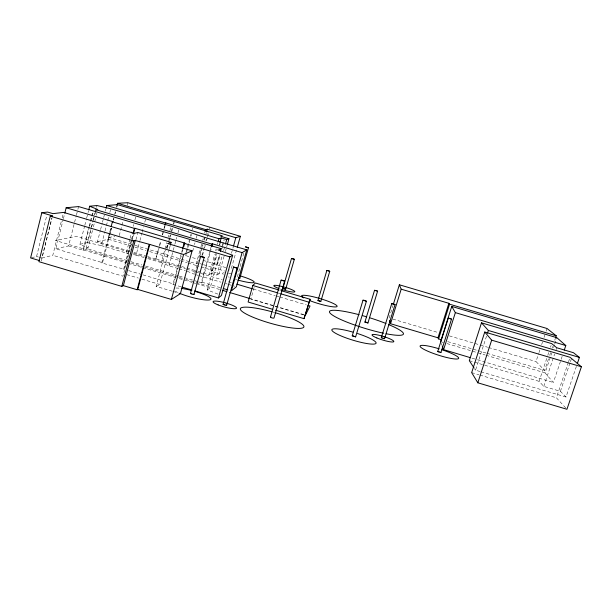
<?xml version="1.0" encoding="UTF-8"?>
<svg xmlns="http://www.w3.org/2000/svg" width="612" height="612" viewBox="0 0 612 612"><rect width="100%" height="100%" fill="white"/><g stroke="black" fill="none" stroke-linecap="round" stroke-linejoin="round"><path stroke-width="0.46" stroke-dasharray="3.06 2.29" d="M243.783 253.177L237.181 277.519M31.457 257.721L36.582 256.482L46.719 215.768M39.222 257.269L41.861 258.057L51.798 218.277M41.241 261.095L52.074 217.727M41.861 258.057L52.8 255.288L61.284 221.529M62.202 217.88L63.579 212.402M111.514 228.085L102.533 262.686L55.837 248.77L63.174 219.601M63.403 218.691L64.551 214.131M55.837 248.77L68.605 245.902L76.263 215.715M76.492 214.804L77.655 210.23M77.885 209.312L78.581 206.573M92.466 230.54L88.006 247.891L79.965 244.295L84.586 226.165M84.823 225.262L86.437 218.912M86.674 218.01L87.83 213.481M88.059 212.571L88.526 210.757M68.605 245.902L82.98 250.178L88.832 227.32M89.069 226.409L93.047 210.865M82.98 250.178L83.523 250.025L89.36 227.213M89.597 226.302L93.567 210.788M79.965 244.295L87.47 242.589L91.18 228.123M91.418 227.22L93.039 220.894M93.269 219.991L94.424 215.47M94.661 214.567L95.12 212.754M96.512 207.33L96.979 205.525M127.22 260.59L86.101 248.342L91.287 228.115M91.525 227.19L93.169 220.756M93.406 219.838L95.533 211.561M93.399 226.884L96.214 215.929M96.444 215.011L96.918 213.183M129.369 251.111L97.484 241.579L100.345 230.487M100.582 229.561L102.25 223.089M102.487 222.164L103.443 218.469M103.68 217.543L104.4 214.766M105.348 211.071L105.83 209.22M87.47 242.589L101.255 245.573L104.82 231.787M105.057 230.869L108.867 216.158M109.816 212.479L110.764 208.799M131.794 240.111L124.121 269.257L101.73 262.93L110.734 228.23M131.473 244.295L108.661 237.456L111.063 228.222M113.22 219.907L113.694 218.063M114.651 214.368L115.37 211.599M116.571 206.978L117.053 205.135M97.484 241.579L108.508 239.292L111.346 228.352M113.472 220.144L113.947 218.323M115.133 213.764L115.607 211.936M116.785 207.384L117.496 204.645M119.256 235.635L123.073 221.008M124.267 216.434L124.741 214.605M127.128 205.471L127.847 202.725M101.255 245.573L126.217 253.008L129.843 239.223M130.081 238.305L131.771 231.872M133.225 226.356L133.707 224.52M134.915 219.93L135.879 216.25M123.586 269.448L131.274 240.241M131.511 239.33L132.712 234.763M132.031 239.2L133.232 234.648M134.242 233.379L122.966 276.188L52.8 255.288M135.925 239.82L137.861 232.499M133.393 254.561L136.086 255.143L139.712 241.434M139.957 240.524L141.885 233.218M142.129 232.3L143.583 226.822M144.784 222.255L145.755 218.599M147.591 256.55L155.792 259.006L158.516 248.847M159.502 245.152L160.742 240.531M162.226 234.985L162.968 232.216M163.955 228.521L164.949 224.826M155.792 259.006L159.418 246.904M159.663 245.978L160.895 241.373M162.624 234.916L163.366 232.147M164.353 228.46L165.339 224.772M178.13 268.561L169.05 265.853L161.308 262.655L166.709 242.566M168.178 237.089L168.667 235.26M169.899 230.693L171.123 226.134M172.316 291.22L156.121 286.401L166.181 249.015M166.426 248.105L167.65 243.545M166.793 247.906L167.527 245.16M168.759 240.593L169.493 237.854M169.738 236.936L170.228 235.107M171.215 231.451L172.202 227.802M173.181 224.145L173.67 222.317M167.145 248.648L168.124 245.007M169.356 240.447L170.09 237.716M170.335 236.798L170.825 234.977M171.804 231.336L172.783 227.687M173.77 224.046L174.259 222.217M156.121 286.401L159.747 284.45L169.119 249.673M169.363 248.763L170.098 246.016M169.05 265.853L174.757 244.731M175.001 243.813L175.996 240.133M176.248 239.215L176.738 237.38M177.985 232.79L178.972 229.11M181.114 286.814L172.928 284.373L181.351 253.33M181.603 252.419L182.345 249.681M172.928 284.373L173.624 284.006L181.282 255.808M182.269 252.167L183.011 249.436M188.779 256.527L185.13 255.433L185.88 252.695M186.125 251.777L189.36 239.889M190.355 236.232L190.852 234.404M192.099 229.837L192.596 228.008M186.553 252.496L185.811 255.227L185.13 255.433M186.805 251.586L187.547 248.847M187.792 247.937L189.781 240.646M191.02 236.094L191.518 234.266M192.734 251.065L193.484 248.311M194.486 244.639L194.991 242.803M196.245 238.213L197.248 234.541M190.783 262.089L196.261 263.734L200.698 247.554M200.943 246.651L201.685 243.958M202.671 240.363L203.161 238.565M204.645 233.172L205.135 231.374M194.677 273.373L202.595 244.548M203.827 240.042L204.569 237.341M200.025 255.74L203.039 244.762M204.293 240.187L206.298 232.866M201.891 255.51L204.905 244.54M205.907 240.883L206.412 239.055M207.667 234.488L208.172 232.659M209.174 229.003L209.679 227.174M202.541 255.258L204.293 248.885M204.546 247.975L205.295 245.236M206.55 240.684L207.3 237.953M207.552 237.043L208.554 233.402M198.495 281.834L201.233 282.645L210.092 250.545M210.344 249.635L211.354 245.963M201.233 282.645L201.991 282.201L211.568 247.5M198.112 271.414L209.044 274.681L214.659 254.408M215.676 250.721L216.189 248.877M217.467 244.272L217.971 242.428M224.107 256.206L219.249 273.663L211.086 271.223L217.191 249.176M209.044 274.681L211.37 273.388L216.656 254.309M219.18 245.221L219.677 243.4M217.887 294.081L207.254 289.927L217.053 254.577M219.731 244.899L220.236 243.079M207.254 289.927L210.253 287.785L219.088 255.946M225.813 267.597L216.9 264.927L219.945 253.957M222.225 245.733L223.747 240.256M216.9 264.927L217.467 264.659L219.991 255.556M221.766 249.176L222.523 246.445M222.776 245.534L224.29 240.072M211.37 273.388L216.839 275.025L222.141 255.946M223.655 250.492L224.665 246.858M225.384 251.608L226.409 247.937M226.662 247.018L227.174 245.183M231.474 253.261L233.264 246.858M236.53 250.01L231.152 269.203L229.561 269.991M254.133 287.487L250.813 299.153L303.537 314.859M389.14 318.01L393.003 305.434M480.091 371.545L475.524 370.191L486.617 335.896M548.513 358.862L544.649 370.405L536.005 361.577L538.682 353.529M538.981 352.634L539.868 349.957M541.658 344.587L542.546 341.901M544.037 337.434L544.925 334.749M546.118 331.176L547.013 328.491M576.382 366.412L566.001 397.004L560.408 391.305L543.785 386.386L539.096 381.345L547.503 356.192M547.801 355.297L548.704 352.596M550.509 347.211L551.106 345.413M549.698 355.312L550.586 352.65M552.078 348.213L552.667 346.43M554.747 340.218L555.635 337.556M562.168 356.36L553.37 382.5L545.085 372.915L551.733 353.048M553.546 347.631L554.457 344.923M554.755 344.02L556.874 337.702M543.785 386.386L554.625 354.05M556.132 349.559L556.736 347.761M565.695 407.921L556.377 397.785L568.234 362.694M568.54 361.791L569.451 359.099M560.408 391.305L570.116 362.579M570.422 361.684L571.639 358.089M216.839 275.025L219.249 273.663M211.086 271.223L212.662 270.389L197.133 265.746M196.261 263.734L198.013 263.061M101.73 262.93L102.533 262.686M86.101 248.342L88.006 247.891M108.661 237.456L114.842 236.393M126.217 253.008L128.91 253.59M392.789 319.089L438.399 332.622M449.346 335.873L479.448 344.801M480.359 345.069L487.657 347.233M488.567 347.509L536.005 361.577M447.724 341.641L476.985 350.324M477.903 350.6L486.127 353.04M487.045 353.308L544.649 370.405M469.312 360.667L539.096 381.345M481.009 371.813L566.001 397.004M471.661 372.624L478.944 374.789M479.854 375.057L556.377 397.785M108.508 239.292L130.433 245.833M135 247.202L145.97 250.476M149.619 251.563L187.081 262.747M187.999 263.022L196.215 265.478M278.116 293.01L279.929 293.546M440.602 341.664L443.333 342.483M446.967 343.569L476.947 352.535M477.857 352.803L485.125 354.983M486.035 355.251L545.085 372.915M156.205 258.891L180.808 266.243M181.718 266.511L197.202 271.139M133.929 252.473L146.681 256.283M128.887 251.96L76.745 236.408L55.248 240.417L127.395 261.959M133.462 253.33L144.44 256.604M148.104 257.69L185.604 268.882M186.522 269.15L194.754 271.606M195.672 271.881L222.194 279.791M228.597 281.704L231.344 282.522M253.299 289.071L275.255 295.619M276.173 295.894L278.911 296.713M279.829 296.988L306.36 304.898M136.086 255.143L144.195 257.56M147.798 258.631L161.308 262.655M179.041 268.829L185.398 270.726M196.261 274.819L198.081 275.362M198.992 275.637L220.878 282.155M225.438 283.509L227.259 284.052M228.169 284.328L230.908 285.146M231.818 285.414L234.557 286.232M201.991 282.201L220.664 287.762M130.876 261.684L141.839 264.95M145.495 266.036L178.39 275.844M179.308 276.111L197.584 281.558M131.052 263.053L143.835 266.87M144.746 267.138L178.543 277.228M179.454 277.504L184.931 279.141M185.849 279.409L219.639 289.499M249.78 298.503L274.436 305.862M275.346 306.138L305.487 315.134M83.523 250.025L127.281 263.061M128.199 263.336L141.869 267.413M142.787 267.681L175.606 277.466M179.255 278.552L192.015 282.354M192.933 282.629L195.664 283.44M196.574 283.716L210.253 287.785M128.619 270.603L142.122 274.62M143.024 274.887L173.624 284.006M126.745 274.627L138.335 278.077M141.907 279.141L159.747 284.45M173.211 291.488L178.612 293.094M203.085 260.352L217.467 264.659M192.428 257.621L197.898 259.258M199.841 263.604L202.587 264.43M203.498 264.705L224.535 271.017M135.122 245.389L189.873 261.814M471.967 358.135L476.541 359.504M477.452 359.78L553.37 382.5M36.582 256.482L38.342 257.009M187.211 271.261L194.432 274.275M474.491 368.6L475.524 370.191M441.275 343.439L441.941 345.214M236.683 279.707A16.44 2.318 15.7 0 1 235.543 279.37M229.232 277.228A16.44 2.318 15.7 0 1 228.322 276.876M223.281 274.352A16.44 2.318 15.7 0 1 224.367 272.814M228.636 273.212A16.44 2.318 15.7 0 1 233.532 274.161M281.03 289.247A10.955 1.522 16.1 0 1 280.311 289.009M280.946 286.217A10.955 1.522 16.1 0 1 281.665 286.385M177.633 292.429A19.477 3.32 15.1 0 1 175.392 291.22M175.919 288.061A19.477 3.32 15.1 0 1 180.219 288.267M225.101 302.795A12.179 2.111 15.5 0 1 225.927 303.024M272.738 311.998A33.063 5.73 16 0 1 274.199 312.418M382.959 336.309A11.421 1.821 17.2 0 1 383.732 336.546"/><path stroke-width="0.92" d="M248.449 247.745L245.557 246.896L248.449 247.745L239.881 278.169L238.343 277.947M320.818 301.487L329.746 271.292L328.506 270.756L326.877 270.42L317.957 300.637L320.818 301.487L319.212 300.79M239.881 278.169L238.519 277.557M317.957 300.653L318.554 300.645M237.096 268.094L233.532 267.054L237.096 268.094L226.624 305.38L224.864 305.22L223.059 304.378L233.516 267.123M395.031 304.562L391.787 303.521L381.299 337.671L382.798 338.428L384.55 338.696L395.046 304.547L391.772 303.537M226.624 305.38L226.18 305.021M384.55 338.696L383.647 338.145M381.291 337.694L382.156 337.702M170.35 245.098L171.085 242.352L137.861 232.499L134.242 233.379L63.579 212.402L52.953 213.649L47.644 212.073L41.823 212.701L30.6 257.927L39.466 260.567M41.823 212.701L52.533 215.883L50.291 216.151L38.923 261.684L121.796 286.385L123.364 285.636L137.165 289.751L137.761 289.422L171.375 299.444L180.41 293.63L192.107 250.805L167.65 243.545L171.085 242.352M64.78 213.221L66.157 207.751L78.581 206.573L221.108 248.663L220.351 251.394M88.755 209.855L89.681 206.229L96.979 205.525L110.764 208.799L171.123 226.134L204.569 237.341L246.766 249.872L236.377 286.776L231.336 290.937L242.1 252.618L246.766 249.872M95.533 211.561L96 209.725L97.851 209.533L89.681 206.229M106.067 208.294L106.779 205.525L117.496 204.645L222.248 235.796L220.756 236.308L228.965 238.749L227.427 244.265M111.208 226.402L112.394 221.835L113.166 221.712L66.157 207.751M117.053 205.135L117.527 203.283L127.847 202.725L240.363 236.308L237.295 247.271M132.949 233.853L134.395 228.375L134.908 228.268L184.74 243.071L183.753 246.705M133.47 233.738L134.908 228.268M121.796 286.385L133.768 240.944L135.267 240.501L149.741 244.433L183.6 254.493L192.107 250.805M123.364 285.636L135.267 240.501M137.165 289.751L149.175 244.632M137.761 289.422L149.741 244.433M164.949 224.826L165.837 222.929L218.997 238.741L221.192 237.953L226.685 239.59L228.965 238.749M165.339 224.772L165.837 222.929M182.59 248.763L184.082 243.285L184.74 243.071M171.375 299.444L183.6 254.493M205.135 231.374L205.632 229.577L207.307 229.202L235.819 237.708L240.363 236.308M206.55 231.948L207.307 229.202M204.209 257.407L194.012 294.464L192.191 294.303L190.447 293.515L200.629 256.428L204.209 257.407L200.66 256.489M211.354 245.963L211.859 244.127L212.578 243.851L242.1 252.618M211.821 246.59L212.578 243.851M218.232 241.503L218.997 238.741M219.93 242.497L221.192 237.953M225.423 244.134L226.685 239.59M194.761 290.884L218.415 297.945L229.875 256.902L232.667 255.265L218.308 250.048L221.108 248.663M233.524 245.947L235.819 237.708M232.667 255.265L221.429 295.466L218.415 297.945M279.11 290.05L255.411 283.004L252.81 285.475L248.112 302.007L272.853 309.381M270.45 317.123L281.099 280.135L282.729 280.35L284.641 281.145L273.969 318.087C273.258 318.416 269.923 317.46 270.856 317.001M283.67 288.283L282.897 288.252L285.628 289.109L282.897 288.244L291.511 258.455L294.349 259.274L285.689 289.094M275.599 310.2L304.003 318.661L310.093 299.268L280.931 290.593M310.093 299.268L304.003 318.661M355.603 336.898L352.237 335.835L363.008 300.186L364.415 300.377L366.427 301.203L355.626 336.875L354.746 336.309M364.905 322.111L374.559 290.256L376.77 290.769L377.596 291.182L367.927 322.991L364.905 322.111L365.594 322.088M393.279 304.539L399.353 284.779L547.013 328.491L556.231 335.781L555.635 337.556M441.328 339.744L438.582 338.926L437.97 337.801L390.555 323.733L401.181 289.178L399.353 284.779M437.97 337.801L448.871 303.3L401.181 289.178M438.582 338.926L449.56 304.195L448.871 303.3M440.602 341.664L451.763 306.405L556.874 337.702L565.809 345.543L564.287 350.049M437.695 351.586L448.282 318.125L450.21 318.515L451.526 319.12L440.915 352.596L437.702 351.563L439.179 351.778M470.138 357.592L443.608 349.651L455.359 312.633L451.763 306.405M577.292 363.712L579.434 357.416L573.459 352.703L556.736 347.761L551.71 343.615L481.491 322.845L469.312 360.667L473.971 367.804M484.765 332.025L471.661 372.624L477.827 382.798L566.942 409.275L581.4 366.756L570.055 357.293L484.765 332.025L491.658 340.157L581.4 366.756M487.489 333.188L488.368 330.48L481.491 322.845M477.827 382.798L491.658 340.157M367.927 323.006L367.491 322.685M440.908 352.619L440.349 352.206M190.447 293.515L191.916 293.584M352.237 335.835L353.499 335.919M305.487 315.134L310.016 305.992L308.188 305.442M223.059 304.378L223.655 304.317M326.877 270.466L329.73 271.3M282.905 288.237L283.662 288.283M284.634 281.168L281.107 280.166M366.397 301.242L363.008 300.209M377.573 291.205L374.582 290.317M451.518 319.143L448.313 318.163M291.511 258.448L294.341 259.258M224.466 304.455L224.971 304.585M366.152 322.218L366.84 322.425M449.56 304.195L556.231 335.781M96 209.725L211.859 244.127M488.368 330.48L579.434 357.416M112.394 221.835L134.395 228.375M184.082 243.285L229.875 256.902M50.291 216.151L133.768 240.944M117.527 203.283L205.632 229.577M106.779 205.525L165.439 222.982M455.359 312.633L565.809 345.543M252.81 285.475L277.213 292.743M280.832 293.814L308.853 302.152M236.836 284.159L252.381 288.803M223.334 288.558L227.779 289.881M222.378 290.317L226.945 291.679M229.684 292.498L249.78 298.503M182.024 287.082L192.03 290.073M284.656 288.543L285.682 288.986L284.71 288.558M193.484 294.089L194.012 294.464M442.277 346.101L443.608 349.651M389.745 320.459L390.555 323.733M303.72 297.883A18.528 2.624 16.5 0 1 316.901 297.692A18.528 2.624 16.5 0 1 336.753 306.719A18.528 2.624 16.5 0 1 309.787 300.645M240.118 275.867A16.44 2.318 15.7 0 1 254.194 282.308A16.44 2.318 15.7 0 1 237.831 280.036M278.957 288.52A10.955 1.522 16.1 0 1 278.269 285.666A10.955 1.522 16.1 0 1 294.655 291.312A10.955 1.522 16.1 0 1 281.757 289.491M195.052 291.404A19.477 3.32 15.1 0 1 209.143 299.964A19.477 3.32 15.1 0 1 179.515 293.278M181.274 288.39A19.477 3.32 15.1 0 1 191.112 290.34M274.926 312.633A33.063 5.73 16 0 1 298.694 328.43A33.063 5.73 16 0 1 244.119 312.839A33.063 5.73 16 0 1 272.011 311.799M357.477 333.509A23.095 3.863 16.9 0 1 372.012 344.112A23.095 3.863 16.9 0 1 334.542 332.668A23.095 3.863 16.9 0 1 352.872 332.102M441.895 349.712A20.242 3.129 17.7 0 1 455.175 358.984A20.242 3.129 17.7 0 1 422.265 348.381A20.242 3.129 17.7 0 1 439.202 348.848M388.819 324.651A38.686 5.768 16.9 0 1 386.118 333.747M383.747 333.265A38.686 5.768 16.9 0 1 331.543 314.438A38.686 5.768 16.9 0 1 359.168 314.729M362.511 315.639A38.686 5.768 16.9 0 1 366.726 316.863M370.099 317.896A38.686 5.768 16.9 0 1 386.011 323.503M218.14 304.914A12.179 2.111 15.5 0 0 236.53 308.211A12.179 2.111 15.5 0 0 219.777 301.578A12.179 2.111 15.5 0 0 218.14 304.914M376.885 337.977A11.421 1.821 17.2 0 0 393.83 341.611A11.421 1.821 17.2 0 0 378.063 335.039A11.421 1.821 17.2 0 0 376.885 337.977"/></g></svg>
